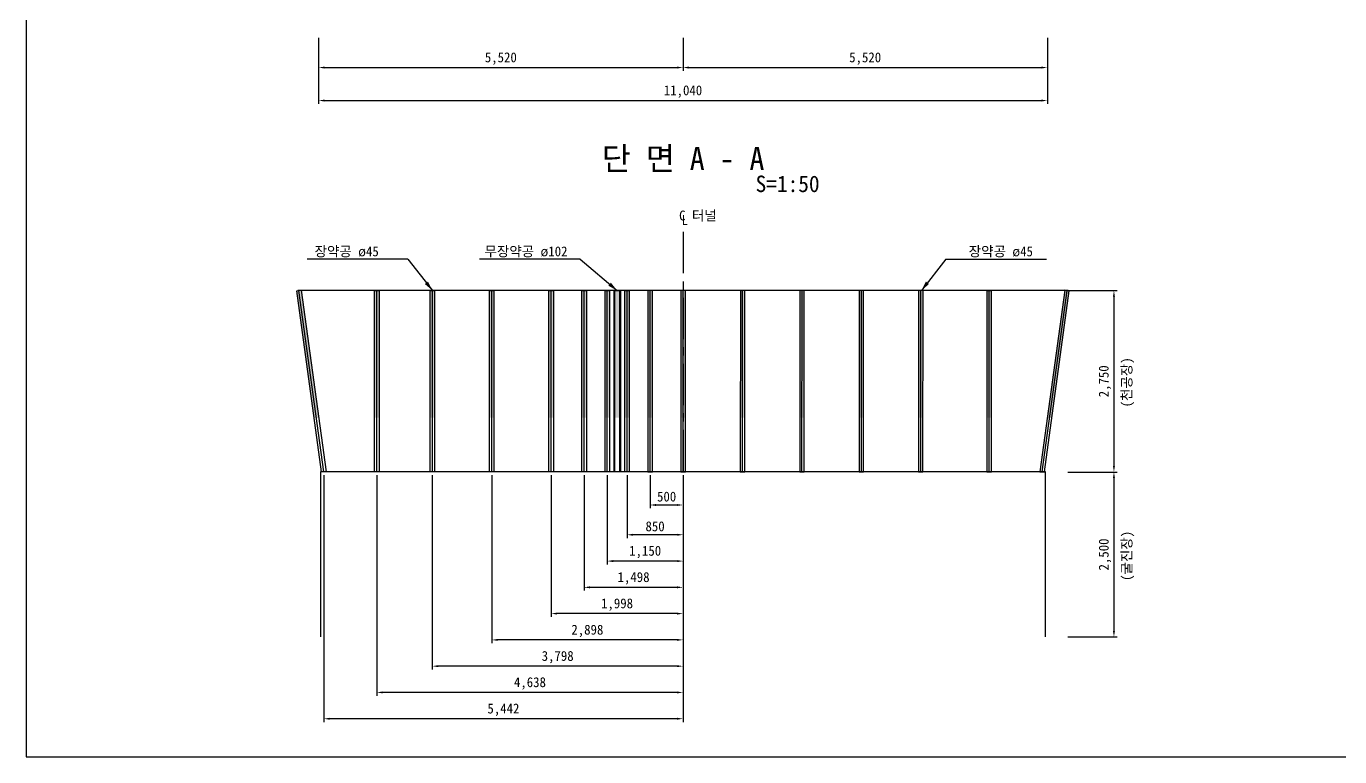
# Model space of a CAD drawing. Header units: millimetres. Extents: x 1250 to 41050, y 2900 to 31237.
# Drawn here: x 1250 to 21150, y 2900 to 13973 of the extents above; entities that cross this region are included whole.
import ezdxf
from ezdxf.enums import TextEntityAlignment as Align

# ---------------------------------------------------------------- set-up
doc = ezdxf.new("R2010")
doc.units = ezdxf.units.MM
doc.header["$LTSCALE"] = 500
doc.header["$PDMODE"] = 1
doc.linetypes.add('A-CENTR01', pattern=[2, 1.25, -0.25, 0.25, -0.25])
for name, color, linetype in [('CS-BLST', 4, 'Continuous'), ('CS-BLST-PATT', 1, 'Continuous'), ('CS-BLST-TEX3', 3, 'Continuous'), ('CS-CNTL', 1, 'A-CENTR01'), ('CS-DIML', 1, 'Continuous'), ('CS-DIMS', 1, 'Continuous'), ('CS-EXCV', 3, 'E-DIGLN01'), ('CS-TEX1', 6, 'Continuous'), ('CS-TEXT', 3, 'Continuous'), ('CX-PAPR', 2, 'Continuous')]:
    doc.layers.add(name, color=color, linetype=linetype)
doc.styles.add('굴림체', font='')
doc.styles.get('굴림체').set_extended_font_data('GulimChe')
doc.linetypes.add('E-DIGLN01', pattern='A,0.9,-0.2,[19,kscals.shx,S=0.1,R=180,X=0,Y=0],0.9', length=2)
doc.dimstyles.new('DIM01-50', dxfattribs={"dimscale": 50, "dimtxt": 3, "dimasz": 1.8, "dimexe": 1, "dimexo": 1, "dimgap": 1, "dimtad": 1, "dimdec": 0, "dimzin": 9, "dimdsep": 46, "dimlunit": 6, "dimtxsty": '굴림체', "dimcen": 2.5, "dimclrt": 3, "dimadec": 4, "dimazin": 0, "dimtfac": 1, "dimtdec": 0, "dimtmove": 2, "dimatfit": 3, "dimfxl": 1, "dimtolj": 1, "dimtzin": 0, "dimarcsym": 0})

# ---------------------------------------------------------------- blocks, each defined once
blk = doc.blocks.new('*D21')
at = {"layer": 'CS-DIMS', "color": 0, "lineweight": -2, "transparency": 16777216}
for p, q in [((5680, 13797), (5680, 13297)), ((11200, 13797), (11200, 13297)), ((5770, 13347), (11110, 13347))]:
    blk.add_line(p, q, dxfattribs=at)
at = {"layer": 'CS-DIMS', "color": 0, "transparency": 16777216}
for points in [[(5770, 13362), (5770, 13332), (5680, 13347)], [(11110, 13362), (11110, 13332), (11200, 13347)]]:
    blk.add_solid(points, dxfattribs=at)
at = {"layer": 'Defpoints', "color": 0, "transparency": 16777216}
for p in [(5680, 13847), (11200, 13847), (11200, 13347)]:
    blk.add_point(p, dxfattribs=at)
at = {"layer": 'CS-DIMS', "color": 3, "transparency": 16777216, "insert": (8440, 13483), "char_height": 150, "attachment_point": 5, "style": '굴림체'}
blk.add_mtext('\\A1;5,520', dxfattribs=at)
blk = doc.blocks.new('*D22')
at = {"layer": 'CS-DIMS', "color": 0, "lineweight": -2, "transparency": 16777216}
for p, q in [((11200, 13797), (11200, 13297)), ((16720, 13797), (16720, 13297)), ((11290, 13347), (16630, 13347))]:
    blk.add_line(p, q, dxfattribs=at)
at = {"layer": 'CS-DIMS', "color": 0, "transparency": 16777216}
for points in [[(11290, 13362), (11290, 13332), (11200, 13347)], [(16630, 13362), (16630, 13332), (16720, 13347)]]:
    blk.add_solid(points, dxfattribs=at)
at = {"layer": 'Defpoints', "color": 0, "transparency": 16777216}
for p in [(11200, 13847), (16720, 13847), (16720, 13347)]:
    blk.add_point(p, dxfattribs=at)
at = {"layer": 'CS-DIMS', "color": 3, "transparency": 16777216, "insert": (13960, 13483), "char_height": 150, "attachment_point": 5, "style": '굴림체'}
blk.add_mtext('\\A1;5,520', dxfattribs=at)
blk = doc.blocks.new('*D23')
at = {"layer": 'CS-DIMS', "color": 0, "lineweight": -2, "transparency": 16777216}
for p, q in [((5680, 13297), (5680, 12797)), ((16720, 13297), (16720, 12797)), ((5770, 12847), (16630, 12847))]:
    blk.add_line(p, q, dxfattribs=at)
at = {"layer": 'CS-DIMS', "color": 0, "transparency": 16777216}
for points in [[(5770, 12862), (5770, 12832), (5680, 12847)], [(16630, 12862), (16630, 12832), (16720, 12847)]]:
    blk.add_solid(points, dxfattribs=at)
at = {"layer": 'Defpoints', "color": 0, "transparency": 16777216}
for p in [(5680, 13347), (16720, 13347), (16720, 12847)]:
    blk.add_point(p, dxfattribs=at)
at = {"layer": 'CS-DIMS', "color": 3, "transparency": 16777216, "insert": (11200, 12983), "char_height": 150, "attachment_point": 5, "style": '굴림체'}
blk.add_mtext('\\A1;11,040', dxfattribs=at)
blk = doc.blocks.new('*D52')
at = {"layer": 'CS-DIMS', "color": 0, "lineweight": -2, "transparency": 16777216}
for p, q in [((17029, 7216), (17779, 7216)), ((17729, 7126), (17729, 4806)), ((17029, 4716), (17779, 4716))]:
    blk.add_line(p, q, dxfattribs=at)
at = {"layer": 'CS-DIMS', "color": 0, "transparency": 16777216}
for points in [[(17714, 7126), (17744, 7126), (17729, 7216)], [(17714, 4806), (17744, 4806), (17729, 4716)]]:
    blk.add_solid(points, dxfattribs=at)
at = {"layer": 'Defpoints', "color": 0, "transparency": 16777216}
for p in [(16979, 7216), (16979, 4716), (17729, 4716)]:
    blk.add_point(p, dxfattribs=at)
at = {"layer": 'CS-DIMS', "color": 3, "transparency": 16777216, "insert": (17593, 5966), "char_height": 150, "attachment_point": 5, "rotation": 90, "style": '굴림체'}
blk.add_mtext('\\A1;2,500', dxfattribs=at)
blk = doc.blocks.new('*D53')
at = {"layer": 'CS-DIMS', "color": 0, "lineweight": -2, "transparency": 16777216}
for p, q in [((17029, 9966), (17779, 9966)), ((17729, 9876), (17729, 7306)), ((17029, 7216), (17779, 7216))]:
    blk.add_line(p, q, dxfattribs=at)
at = {"layer": 'CS-DIMS', "color": 0, "transparency": 16777216}
for points in [[(17714, 9876), (17744, 9876), (17729, 9966)], [(17714, 7306), (17744, 7306), (17729, 7216)]]:
    blk.add_solid(points, dxfattribs=at)
at = {"layer": 'Defpoints', "color": 0, "transparency": 16777216}
for p in [(16979, 9966), (16979, 7216), (17729, 7216)]:
    blk.add_point(p, dxfattribs=at)
at = {"layer": 'CS-DIMS', "color": 3, "transparency": 16777216, "insert": (17593, 8591), "char_height": 150, "attachment_point": 5, "rotation": 90, "style": '굴림체'}
blk.add_mtext('\\A1;2,750', dxfattribs=at)
blk = doc.blocks.new('*D54')
at = {"layer": 'CS-DIMS', "color": 0, "lineweight": -2, "transparency": 16777216}
for p, q in [((10702, 7166), (10702, 6666)), ((11202, 7166), (11202, 6666)), ((11112, 6716), (10792, 6716))]:
    blk.add_line(p, q, dxfattribs=at)
at = {"layer": 'CS-DIMS', "color": 0, "transparency": 16777216}
for points in [[(10792, 6731), (10792, 6701), (10702, 6716)], [(11112, 6731), (11112, 6701), (11202, 6716)]]:
    blk.add_solid(points, dxfattribs=at)
at = {"layer": 'Defpoints', "color": 0, "transparency": 16777216}
for p in [(10702, 7216, 0), (11202, 7216), (10702, 6716)]:
    blk.add_point(p, dxfattribs=at)
at = {"layer": 'CS-DIMS', "color": 3, "transparency": 16777216, "insert": (10952, 6843), "char_height": 150, "attachment_point": 5, "style": '굴림체'}
blk.add_mtext('\\A1;500', dxfattribs=at)
blk = doc.blocks.new('*D55')
at = {"layer": 'CS-DIMS', "color": 0, "lineweight": -2, "transparency": 16777216}
for p, q in [((10352, 7166), (10352, 6215)), ((11202, 7166), (11202, 6215)), ((11112, 6265), (10442, 6265))]:
    blk.add_line(p, q, dxfattribs=at)
at = {"layer": 'CS-DIMS', "color": 0, "transparency": 16777216}
for points in [[(10442, 6280), (10442, 6250), (10352, 6265)], [(11112, 6280), (11112, 6250), (11202, 6265)]]:
    blk.add_solid(points, dxfattribs=at)
at = {"layer": 'Defpoints', "color": 0, "transparency": 16777216}
for p in [(10352, 7216, 0), (11202, 7216), (10352, 6265)]:
    blk.add_point(p, dxfattribs=at)
at = {"layer": 'CS-DIMS', "color": 3, "transparency": 16777216, "insert": (10777, 6392), "char_height": 150, "attachment_point": 5, "style": '굴림체'}
blk.add_mtext('\\A1;850', dxfattribs=at)
blk = doc.blocks.new('*D56')
at = {"layer": 'CS-DIMS', "color": 0, "lineweight": -2, "transparency": 16777216}
for p, q in [((10052, 7166), (10052, 5816)), ((11202, 7166), (11202, 5816)), ((11112, 5866), (10142, 5866))]:
    blk.add_line(p, q, dxfattribs=at)
at = {"layer": 'CS-DIMS', "color": 0, "transparency": 16777216}
for points in [[(10142, 5881), (10142, 5851), (10052, 5866)], [(11112, 5881), (11112, 5851), (11202, 5866)]]:
    blk.add_solid(points, dxfattribs=at)
at = {"layer": 'Defpoints', "color": 0, "transparency": 16777216}
for p in [(10052, 7216), (11202, 7216), (10052, 5866)]:
    blk.add_point(p, dxfattribs=at)
at = {"layer": 'CS-DIMS', "color": 3, "transparency": 16777216, "insert": (10627, 6003), "char_height": 150, "attachment_point": 5, "style": '굴림체'}
blk.add_mtext('\\A1;1,150', dxfattribs=at)
blk = doc.blocks.new('*D57')
at = {"layer": 'CS-DIMS', "color": 0, "lineweight": -2, "transparency": 16777216}
for p, q in [((9702, 7166), (9702, 5418)), ((11200, 6683), (11200, 5418)), ((11110, 5468), (9792, 5468))]:
    blk.add_line(p, q, dxfattribs=at)
at = {"layer": 'CS-DIMS', "color": 0, "transparency": 16777216}
for points in [[(9792, 5483), (9792, 5453), (9702, 5468)], [(11110, 5483), (11110, 5453), (11200, 5468)]]:
    blk.add_solid(points, dxfattribs=at)
at = {"layer": 'Defpoints', "color": 0, "transparency": 16777216}
for p in [(9702, 7216), (11200, 6733), (9702, 5468)]:
    blk.add_point(p, dxfattribs=at)
at = {"layer": 'CS-DIMS', "color": 3, "transparency": 16777216, "insert": (10451, 5604), "char_height": 150, "attachment_point": 5, "style": '굴림체'}
blk.add_mtext('\\A1;1,498', dxfattribs=at)
blk = doc.blocks.new('*D58')
at = {"layer": 'CS-DIMS', "color": 0, "lineweight": -2, "transparency": 16777216}
for p, q in [((9202, 7166), (9202, 5020)), ((11200, 6612), (11200, 5020)), ((11110, 5070), (9292, 5070))]:
    blk.add_line(p, q, dxfattribs=at)
at = {"layer": 'CS-DIMS', "color": 0, "transparency": 16777216}
for points in [[(9292, 5085), (9292, 5055), (9202, 5070)], [(11110, 5085), (11110, 5055), (11200, 5070)]]:
    blk.add_solid(points, dxfattribs=at)
at = {"layer": 'Defpoints', "color": 0, "transparency": 16777216}
for p in [(9202, 7216), (11200, 6662), (9202, 5070)]:
    blk.add_point(p, dxfattribs=at)
at = {"layer": 'CS-DIMS', "color": 3, "transparency": 16777216, "insert": (10201, 5206), "char_height": 150, "attachment_point": 5, "style": '굴림체'}
blk.add_mtext('\\A1;1,998', dxfattribs=at)
blk = doc.blocks.new('*D59')
at = {"layer": 'CS-DIMS', "color": 0, "lineweight": -2, "transparency": 16777216}
for p, q in [((8302, 7166), (8302, 4621)), ((11200, 6213), (11200, 4621)), ((11110, 4671), (8392, 4671))]:
    blk.add_line(p, q, dxfattribs=at)
at = {"layer": 'CS-DIMS', "color": 0, "transparency": 16777216}
for points in [[(8392, 4686), (8392, 4656), (8302, 4671)], [(11110, 4686), (11110, 4656), (11200, 4671)]]:
    blk.add_solid(points, dxfattribs=at)
at = {"layer": 'Defpoints', "color": 0, "transparency": 16777216}
for p in [(8302, 7216), (11200, 6263), (8302, 4671)]:
    blk.add_point(p, dxfattribs=at)
at = {"layer": 'CS-DIMS', "color": 3, "transparency": 16777216, "insert": (9751, 4807), "char_height": 150, "attachment_point": 5, "style": '굴림체'}
blk.add_mtext('\\A1;2,898', dxfattribs=at)
blk = doc.blocks.new('*D60')
at = {"layer": 'CS-DIMS', "color": 0, "lineweight": -2, "transparency": 16777216}
for p, q in [((7402, 7166), (7402, 4223)), ((11200, 5815), (11200, 4223)), ((11110, 4273), (7492, 4273))]:
    blk.add_line(p, q, dxfattribs=at)
at = {"layer": 'CS-DIMS', "color": 0, "transparency": 16777216}
for points in [[(7492, 4288), (7492, 4258), (7402, 4273)], [(11110, 4288), (11110, 4258), (11200, 4273)]]:
    blk.add_solid(points, dxfattribs=at)
at = {"layer": 'Defpoints', "color": 0, "transparency": 16777216}
for p in [(7402, 7216), (11200, 5865), (7402, 4273)]:
    blk.add_point(p, dxfattribs=at)
at = {"layer": 'CS-DIMS', "color": 3, "transparency": 16777216, "insert": (9301, 4409), "char_height": 150, "attachment_point": 5, "style": '굴림체'}
blk.add_mtext('\\A1;3,798', dxfattribs=at)
blk = doc.blocks.new('*D61')
at = {"layer": 'CS-DIMS', "color": 0, "lineweight": -2, "transparency": 16777216}
for p, q in [((6562, 7166), (6562, 3825)), ((11200, 5417), (11200, 3825)), ((11110, 3875), (6652, 3875))]:
    blk.add_line(p, q, dxfattribs=at)
at = {"layer": 'CS-DIMS', "color": 0, "transparency": 16777216}
for points in [[(6652, 3890), (6652, 3860), (6562, 3875)], [(11110, 3890), (11110, 3860), (11200, 3875)]]:
    blk.add_solid(points, dxfattribs=at)
at = {"layer": 'Defpoints', "color": 0, "transparency": 16777216}
for p in [(6562, 7216), (11200, 5467), (6562, 3875)]:
    blk.add_point(p, dxfattribs=at)
at = {"layer": 'CS-DIMS', "color": 3, "transparency": 16777216, "insert": (8881, 4011), "char_height": 150, "attachment_point": 5, "style": '굴림체'}
blk.add_mtext('\\A1;4,638', dxfattribs=at)
blk = doc.blocks.new('*D62')
at = {"layer": 'CS-DIMS', "color": 0, "lineweight": -2, "transparency": 16777216}
for p, q in [((5758, 7166), (5758, 3426)), ((11200, 5018), (11200, 3426)), ((11110, 3476), (5848, 3476))]:
    blk.add_line(p, q, dxfattribs=at)
at = {"layer": 'CS-DIMS', "color": 0, "transparency": 16777216}
for points in [[(5848, 3491), (5848, 3461), (5758, 3476)], [(11110, 3491), (11110, 3461), (11200, 3476)]]:
    blk.add_solid(points, dxfattribs=at)
at = {"layer": 'Defpoints', "color": 0, "transparency": 16777216}
for p in [(5758, 7216), (11200, 5068), (5758, 3476)]:
    blk.add_point(p, dxfattribs=at)
at = {"layer": 'CS-DIMS', "color": 3, "transparency": 16777216, "insert": (8479, 3612), "char_height": 150, "attachment_point": 5, "style": '굴림체'}
blk.add_mtext('\\A1;5,442', dxfattribs=at)

msp = doc.modelspace()

# ---------------------------------------------------------------- linework, layer by layer
at = {"layer": 'CS-BLST'}
for p, q in [((5757.5, 7216.4), (5381.6, 9966.4)), ((6562.1, 7216.4), (6562.1, 9966.4)), ((7402.3, 7216.4, 0), (7402.3, 9966.4, 0)), ((8302.3, 7216.4, 0), (8302.3, 9966.4, 0)), ((9202.3, 7216.4, 0), (9202.3, 9966.4, 0)), ((9702.3, 7216.4, 0), (9702.3, 9966.4, 0)), ((10052.3, 7216.4, 0), (10052.3, 9966.4, 0)), ((10152.8, 9966.4, 0), (10152.8, 7216.4, 0)), ((10168.6, 7216.4, 0), (10168.6, 9966.4, 0)), ((10251.9, 9966.4, 0), (10251.9, 7216.4, 0)), ((10352.3, 7216.4, 0), (10352.3, 9966.4, 0)), ((10702.3, 7216.4, 0), (10702.3, 9966.4, 0)), ((11202.3, 7216.4), (11203.3, 9966.4)), ((12102.3, 7216.4, 0), (12103.3, 9966.4, 0)), ((13002.3, 7216.4, 0), (13003.3, 9966.4, 0)), ((13902.3, 7216.4, 0), (13903.3, 9966.4, 0)), ((14802.3, 7216.4, 0), (14803.3, 9966.4, 0)), ((15837.9, 7216.4), (15838.9, 9964.6)), ((16642.5, 7216.4), (17018.4, 9966.4))]:
    msp.add_line(p, q, dxfattribs=at)
for points in [[(5791.5, 7216.4), (5723.6, 7216.4), (5348, 9962.5), (5415.1, 9970.2)], [(6595.8, 7216.4), (6528.3, 7216.4), (6528.3, 9966.4), (6595.8, 9966.4)], [(11168.6, 7216.4), (11236.1, 7216.3), (11237.1, 9966.3), (11169.6, 9966.4)], [(15804.2, 7216.4), (15871.7, 7216.3), (15872.7, 9964.6), (15805.2, 9964.6)], [(16608.5, 7216.4), (16676.4, 7216.4), (17052, 9962.5), (16984.9, 9970.2)]]:
    msp.add_lwpolyline(points, close=True, dxfattribs=at)
at = {"layer": 'CS-BLST', "elevation": 0}
for points in [[(7436.1, 7216.4), (7368.6, 7216.4), (7368.6, 9966.4), (7436.1, 9966.4)], [(8336.1, 7216.4), (8268.6, 7216.4), (8268.6, 9966.4), (8336.1, 9966.4)], [(9236.1, 7216.4), (9168.6, 7216.4), (9168.6, 9966.4), (9236.1, 9966.4)], [(9736.1, 7216.4), (9668.6, 7216.4), (9668.6, 9966.4), (9736.1, 9966.4)], [(10086.1, 7216.4), (10018.6, 7216.4), (10018.6, 9966.4), (10086.1, 9966.4)], [(10236.1, 7216.4), (10168.6, 7216.4), (10168.6, 9966.4), (10236.1, 9966.4)], [(10386.1, 7216.4), (10318.6, 7216.4), (10318.6, 9966.4), (10386.1, 9966.4)], [(10668.6, 7216.4), (10736.1, 7216.4), (10736.1, 9966.4), (10668.6, 9966.4)], [(12068.6, 7216.4), (12136.1, 7216.3), (12137.1, 9966.3), (12069.6, 9966.4)], [(12968.6, 7216.4), (13036.1, 7216.3), (13037.1, 9966.3), (12969.6, 9966.4)], [(13868.6, 7216.4), (13936.1, 7216.3), (13937.1, 9966.3), (13869.6, 9966.4)], [(14768.6, 7216.4), (14836.1, 7216.3), (14837.1, 9966.3), (14769.6, 9966.4)]]:
    msp.add_lwpolyline(points, close=True, dxfattribs=at)
at = {"layer": 'CS-BLST-PATT'}
for points in [[(5348, 9963), (5415.2, 9969.8), (5612.1, 8031.1), (5679.2, 8037.9)], [(6528.3, 9966.4), (6595.8, 9966.4), (6528.3, 8041.7), (6595.8, 8041.7)], [(7368.6, 9966.4, 0), (7436.1, 9966.4, 0), (7368.6, 8041.7, 0), (7436.1, 8041.7, 0)], [(8268.6, 9966.4, 0), (8336.1, 9966.4, 0), (8268.6, 8041.7, 0), (8336.1, 8041.7, 0)], [(9168.6, 9966.4, 0), (9236.1, 9966.4, 0), (9168.6, 8041.7, 0), (9236.1, 8041.7, 0)], [(9668.6, 9966.4, 0), (9736.1, 9966.4, 0), (9668.6, 8041.7, 0), (9736.1, 8041.7, 0)], [(10018.6, 9966.4, 0), (10086.1, 9966.4, 0), (10018.6, 8041.7, 0), (10086.1, 8041.7, 0)], [(10168.6, 9966.4, 0), (10236.1, 9966.4, 0), (10168.6, 8041.7, 0), (10236.1, 8041.7, 0)], [(10318.6, 9966.4, 0), (10386.1, 9966.4, 0), (10318.6, 8041.7, 0), (10386.1, 8041.7, 0)], [(10736.1, 9966.4, 0), (10668.6, 9966.4, 0), (10736, 8041.7, 0), (10668.5, 8041.7, 0)], [(11237.1, 9966.3), (11169.6, 9966.4), (11236.3, 8041.7), (11168.8, 8041.7)], [(12137.1, 9966.3, 0), (12069.6, 9966.4, 0), (12136.3, 8041.7, 0), (12068.8, 8041.7, 0)], [(13037.1, 9966.3, 0), (12969.6, 9966.4, 0), (13036.3, 8041.7, 0), (12968.8, 8041.7, 0)], [(13937.1, 9966.3, 0), (13869.6, 9966.4, 0), (13936.3, 8041.7, 0), (13868.8, 8041.7, 0)], [(14837.1, 9966.3, 0), (14769.6, 9966.4, 0), (14836.3, 8041.7, 0), (14768.8, 8041.7, 0)], [(15872.7, 9964.6), (15805.2, 9964.6), (15871.9, 8040), (15804.4, 8040)], [(17052, 9963), (16984.8, 9969.8), (16787.9, 8031.1), (16720.8, 8037.9)]]:
    msp.add_solid(points, dxfattribs=at)
at = {"layer": 'CS-CNTL'}
msp.add_line((11202.3, 10856.4), (11202.3, 4451.7), dxfattribs=at)
at = {"layer": 'CS-DIML'}
for p, q in [((7033.5, 10440.2), (5505, 10440.2)), ((7033.5, 10440.2), (7402.9, 9966.4)), ((9642.4, 10440.2, 0), (8116.2, 10440.2, 0)), ((9642.4, 10440.2, 0), (10202.6, 9966.4, 0)), ((15181.1, 10440.2), (14811.7, 9966.4)), ((15181.1, 10440.2), (16709.6, 10440.2))]:
    msp.add_line(p, q, dxfattribs=at)
for points in [[(7404.7, 9966.4), (7288.8, 10066.2), (7336.1, 10103.1)], [(10202.6, 9966.4, 0), (10068.7, 10040.3, 0), (10107.5, 10086.1, 0)], [(14811.7, 9966.4), (14927.6, 10066.2), (14880.3, 10103.1)]]:
    msp.add_solid(points, dxfattribs=at)
at = {"layer": 'CS-EXCV'}
for p, q in [((17034.8, 9966.4), (5364.8, 9966.4)), ((16692.7, 7216.4), (5706.8, 7216.4)), ((5706.8, 7216.4), (5706.8, 4716.4)), ((16692.7, 4716.4), (16692.7, 7216.4))]:
    msp.add_line(p, q, dxfattribs=at)
at = {"layer": 'CX-PAPR'}
msp.add_lwpolyline([(1250, 2900), (41050, 2900), (41050, 28700), (1250, 28700)], close=True, dxfattribs=at)

# ---------------------------------------------------------------- texts
at = {"layer": 'CS-BLST-TEX3', "char_height": 150, "width": 10.273, "attachment_point": 5, "rotation": 90, "style": '굴림체'}
for s, insert in [('\\A1;(천공장)', (17941.2, 8575.5)), ('\\A1;(굴진장)', (17941.2, 5944.6))]:
    msp.add_mtext(s, dxfattribs=dict(at, insert=insert))
at = {"layer": 'CS-TEX1', "style": '굴림체'}
msp.add_text('단 면 A - A', height=350, dxfattribs=at).set_placement((11202.3, 11793.2), align=Align.CENTER)
at = {"layer": 'CS-TEXT', "style": '굴림체'}
for s, height, p in [('S=1:50', 250, (12300.1, 11459.5)), ('C 터널', 150, (11141, 11029)), ('L', 150, (11178.4, 10961.5)), ('장약공 ø45', 150, (5617.8, 10485.7)), ('무장약공 ø102', 150, (8191.9, 10485.7, 0)), ('장약공 ø45', 150, (15528.7, 10485.7))]:
    msp.add_text(s, height=height, dxfattribs=at).set_placement(p)

# ---------------------------------------------------------------- dimensions: what is measured, and where the dimension line sits
at = {"layer": 'CS-DIMS'}
for base, p1, p2, picture, middle in [((11200, 13347), (5679.9, 13847), (11200, 13847), '*D21', (8440, 13483.1)), ((16720.1, 13347), (11200, 13847), (16720.1, 13847), '*D22', (13960, 13483.1)), ((16720.1, 12847), (5679.9, 13347), (16720.1, 13347), '*D23', (11200, 12983.2)), ((5757.6, 3476.3), (11200, 5068.2), (5757.6, 7216.4), '*D62', (8478.8, 3612.4)), ((6562.1, 3874.6), (11200, 5466.5), (6562.1, 7216.4), '*D61', (8881, 4010.8)), ((7402.3, 4273), (11200, 5864.9), (7402.3, 7216.4), '*D60', (9301.2, 4409.1)), ((8302.3, 4671.4), (11200, 6263.3), (8302.3, 7216.4), '*D59', (9751.2, 4807.4)), ((9202.3, 5069.7), (11200, 6661.7), (9202.3, 7216.4), '*D58', (10201.2, 5205.9)), ((9702.3, 5468.1), (11200, 6733.3), (9702.3, 7216.4), '*D57', (10451.2, 5604.3)), ((10052.3, 5866.5), (11202.3, 7216.4), (10052.3, 7216.4), '*D56', (10627.3, 6002.6)), ((10352.3, 6264.8), (11202.3, 7216.4), (10352.3, 7216.4, 0), '*D55', (10777.3, 6391.5)), ((10702.3, 6716.4), (11202.3, 7216.4), (10702.3, 7216.4, 0), '*D54', (10952.3, 6843.1))]:
    dim = msp.add_linear_dim(base=base, p1=p1, p2=p2, dimstyle='DIM01-50', dxfattribs=at)
    dim.commit()
    dim.dimension.update_dxf_attribs({"geometry": picture, "text_midpoint": middle})
for base, p1, p2, picture, middle in [((17729.3, 7216.4), (16979.3, 9966.4), (16979.3, 7216.4), '*D53', (17593.3, 8591.4)), ((17729.3, 4716.4), (16979.3, 7216.4), (16979.3, 4716.4), '*D52', (17593.3, 5966.4))]:
    dim = msp.add_linear_dim(base=base, p1=p1, p2=p2, angle=90, dimstyle='DIM01-50', dxfattribs=at)
    dim.commit()
    dim.dimension.update_dxf_attribs({"geometry": picture, "text_midpoint": middle})

doc.saveas('drawing.dxf')
